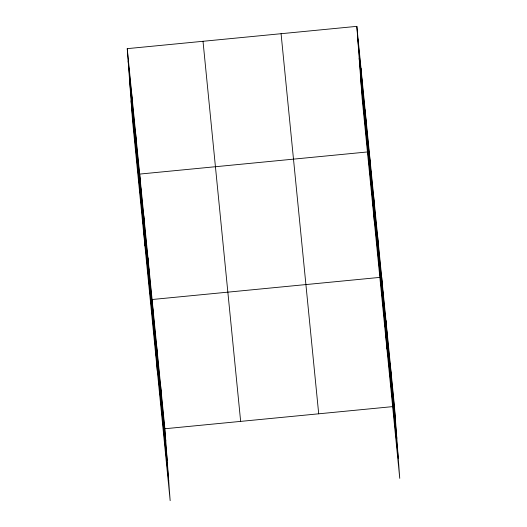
<?xml version="1.0" encoding="UTF-8"?>
<svg xmlns="http://www.w3.org/2000/svg" width="527" height="527" viewBox="0 0 527 527"><rect width="100%" height="100%" fill="white"/><g stroke="black" fill="none" stroke-linecap="round" stroke-linejoin="round"><path stroke-width="0.79" d="M127.251 48.649L164.879 428.747L170.162 500.65L132.527 120.551L127.251 48.649L356.838 26.35L394.473 406.449L399.749 478.351L362.121 98.253L356.838 26.35M380.066 277.373L152.086 299.514L157.369 371.416M164.879 428.747L394.473 406.449M357.734 38.596L395.369 418.688M359.183 58.28L396.818 438.378M360.672 78.563L398.307 458.661M281.075 33.708L318.703 413.807M203.014 41.29L240.648 421.389M128.147 60.895L165.781 440.994M129.596 80.578L167.224 460.677M131.085 100.868L168.719 480.96M390.204 363.366L391.106 375.613M385.942 320.291L386.838 332.537M381.673 277.215L386.956 349.118M377.536 235.404L378.432 247.644M373.399 193.593L374.295 205.833M374.539 223.685L369.256 151.783L139.668 174.081L144.951 245.984M365.119 109.972L366.015 122.211M360.975 68.161L361.878 80.4M160.616 385.672L161.519 397.911M156.354 342.59L157.25 354.836M147.949 257.703L148.845 269.949M143.805 215.892L144.708 228.138M135.531 132.27L136.427 144.517M131.388 90.46L132.29 102.706"/></g></svg>
